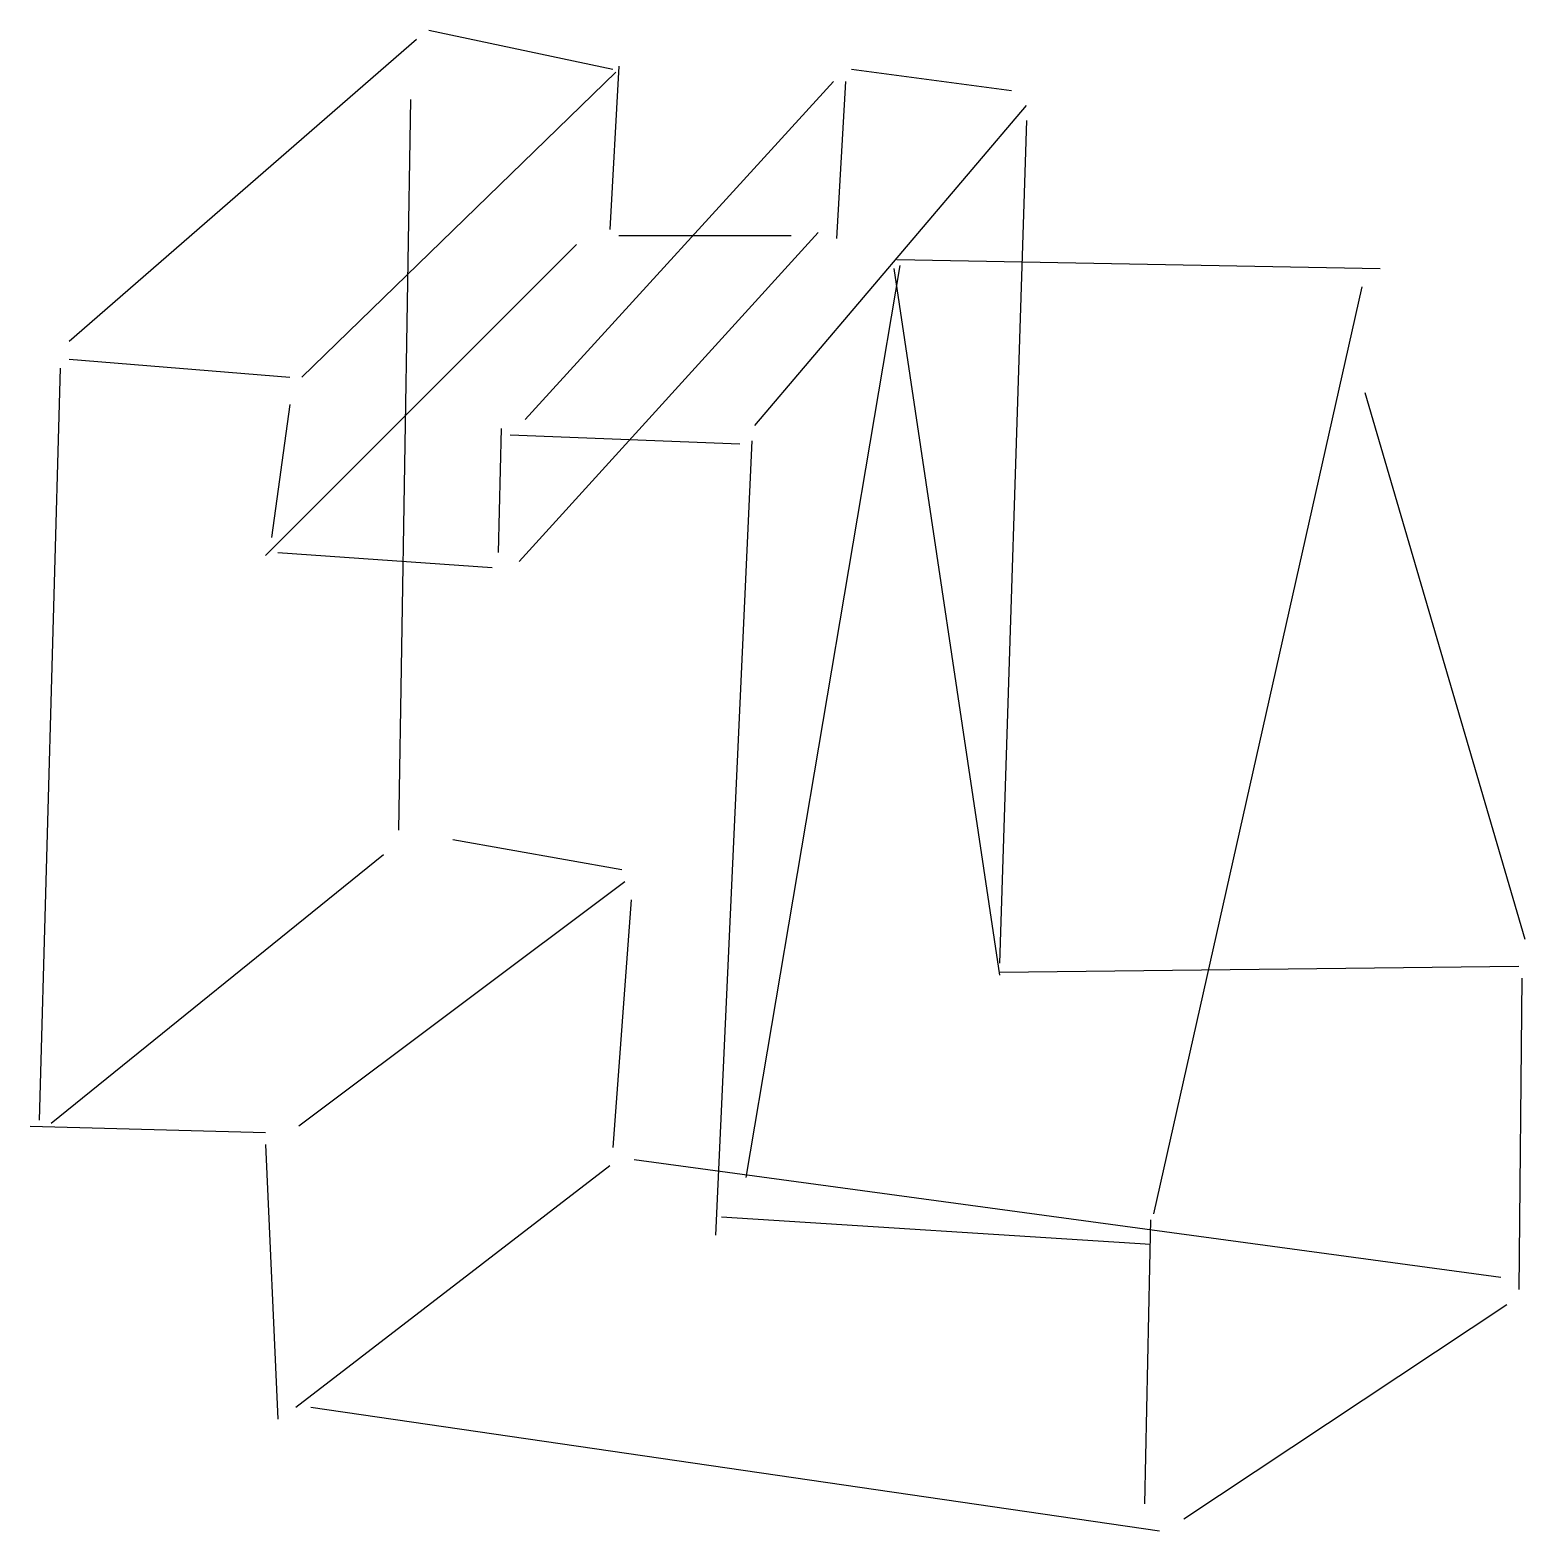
# Model space of a CAD drawing. Header units: metres. Extents: x -152 to 156, y -151 to 157.
import ezdxf

# ---------------------------------------------------------------- set-up
doc = ezdxf.new("R2010")
doc.units = ezdxf.units.M

msp = doc.modelspace()

# ---------------------------------------------------------------- linework, layer by layer
at = {"color": 0, "linetype": 'CONTINUOUS'}
for p, q in [((-143.719874, 93.123028), (-72.325552, 155.205047)), ((-69.842271, 157.067508), (-31.97224, 148.996845)), ((-95.916719, 85.673186), (-31.35142, 148.376025)), ((-30.730599, 149.617666), (-32.59306, 116.093375)), ((17.072555, 148.996845), (49.976025, 144.651104)), ((-49.976025, 76.981703), (13.347634, 146.513565)), ((15.830915, 146.513565), (13.968454, 114.230915)), ((-73.567192, 142.788644), (-76.050473, -7.449842)), ((-2.793691, 75.740063), (53.080126, 141.547003)), ((53.080126, 138.442902), (47.492744, -34.765931)), ((-51.217666, 47.803155), (10.243533, 115.472555)), ((-30.730599, 114.851735), (4.656151, 114.851735)), ((-103.366562, 49.044795), (-39.422082, 112.989274)), ((27.005678, 108.643533), (-4.656151, -78.844164)), ((25.764038, 108.022713), (47.492744, -37.249211)), ((26.384858, 109.885174), (125.716088, 108.022713)), ((121.991167, 104.297792), (79.154574, -86.294006)), ((-145.582334, 87.535647), (-149.928076, -67.04858)), ((-143.719874, 89.398107), (-98.4, 85.673186)), ((122.611987, 82.569085), (155.515457, -29.799369)), ((-98.4, 80.085804), (-102.124921, 52.769716)), ((-54.942587, 75.119243), (-55.563407, 49.665615)), ((-53.080126, 73.877603), (-5.897792, 72.015142)), ((-3.414511, 72.635962), (-10.864353, -90.639748)), ((-100.883281, 49.665615), (-56.805047, 46.561514)), ((-64.87571, -9.312303), (-30.109779, -15.520505)), ((-147.444795, -67.669401), (-79.154574, -12.416404)), ((-29.488959, -18.003785), (-96.537539, -68.290221)), ((-28.247319, -21.728707), (-31.97224, -72.635962)), ((47.492744, -36.628391), (154.273817, -35.386751)), ((154.894637, -37.870032), (154.273817, -101.814511)), ((-151.790536, -68.290221), (-103.366562, -69.531861)), ((-103.366562, -72.015142), (-100.883281, -128.509779)), ((-97.15836, -126.026498), (-32.59306, -76.360883)), ((-27.626498, -75.119243), (150.548896, -99.33123)), ((-9.622713, -86.914826), (78.533754, -92.502208)), ((78.533754, -87.535647), (77.292114, -145.892744)), ((85.362776, -148.996845), (151.790536, -104.918612)), ((-94.054259, -126.026498), (80.396215, -151.480126))]:
    msp.add_line(p, q, dxfattribs=at)

doc.saveas('drawing.dxf')
